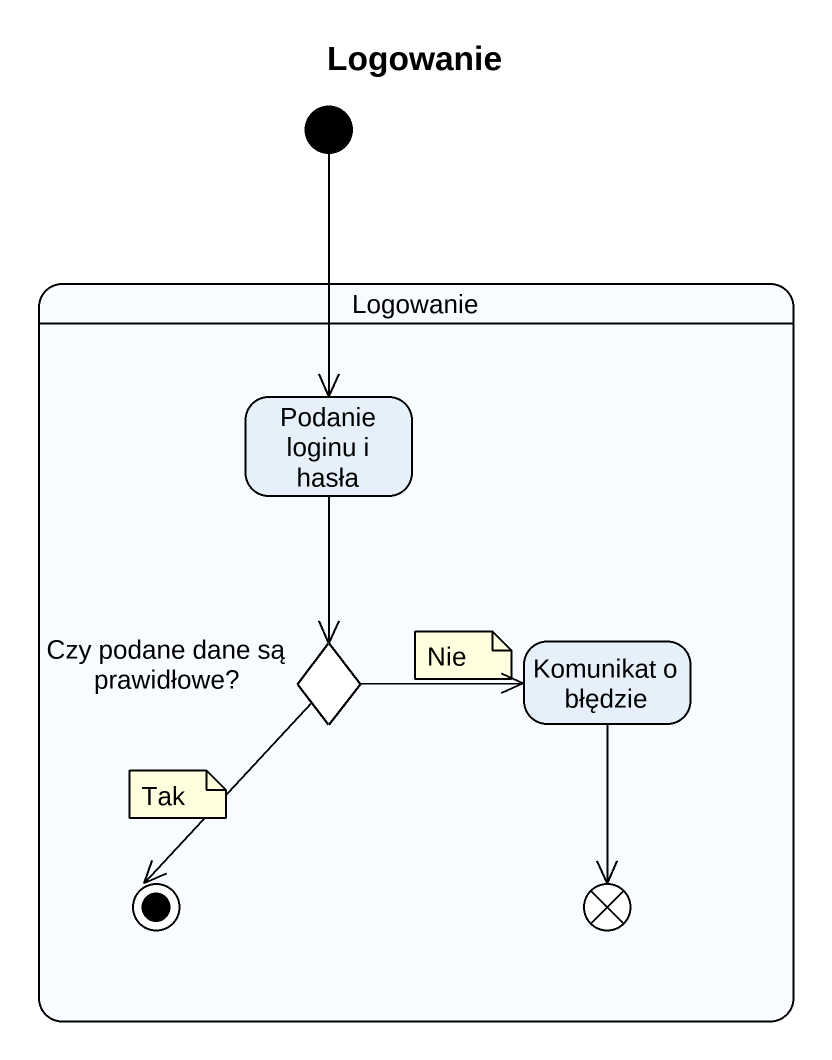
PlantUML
@startuml
title Logowanie
hide empty description
state initial1 <<start>>
state Logowanie {
  state "Podanie loginu i hasła" as Podanie_loginu_i_hasła
  state "Czy podane dane są prawidłowe?" as Czy_podane_dane_są <<choice>>
  state "Komunikat o błędzie" as Komunikat_o_błędzie
  state flowfinal1 <<end>>
  Czy_podane_dane_są --> [*]
}
initial1 --> Podanie_loginu_i_hasła
Podanie_loginu_i_hasła --> Czy_podane_dane_są
Czy_podane_dane_są -right-> Komunikat_o_błędzie
Komunikat_o_błędzie --> flowfinal1
note as N1
  Nie
end note
note as N2
  Tak
end note
@enduml
